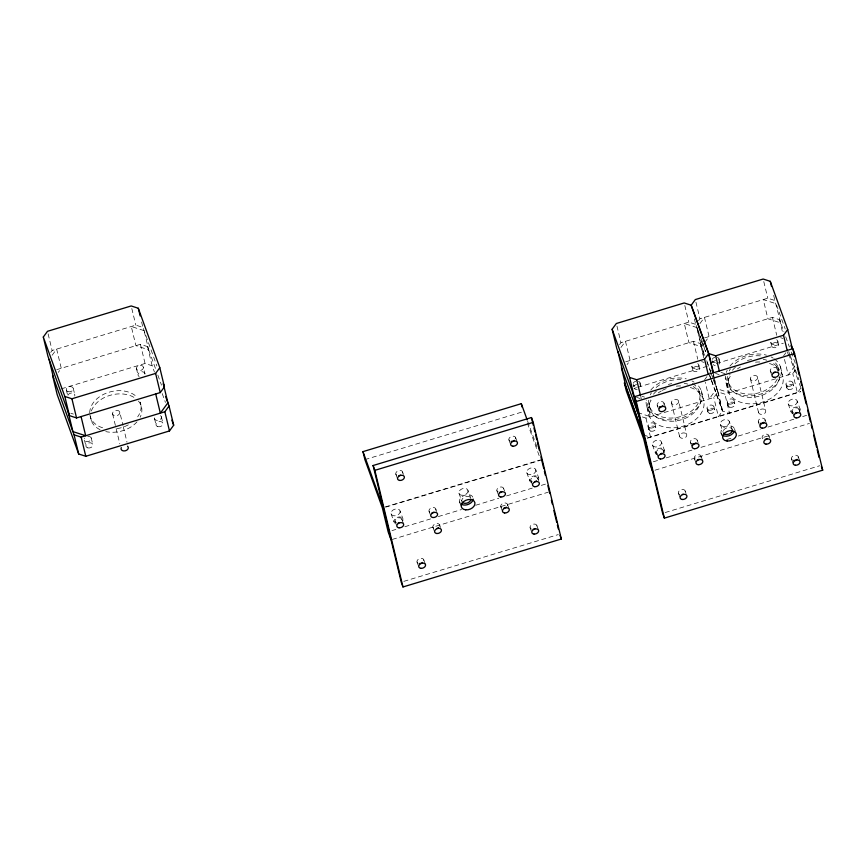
<?xml version="1.0" encoding="UTF-8"?>
<svg xmlns="http://www.w3.org/2000/svg" width="866" height="866" viewBox="0 0 866 866"><rect width="100%" height="100%" fill="white"/><g stroke="black" fill="none" stroke-linecap="round" stroke-linejoin="round"><path stroke-width="0.65" stroke-dasharray="4.33 3.25" d="M50.726 352.386L52.122 350.481L135.81 325.129L142.922 327.435L141.374 321.037M52.112 355.287L56.647 349.106L61.27 368.277L58.249 372.402M619.558 344.592L620.954 342.676L688.816 322.13L695.928 324.425M620.944 347.493L625.479 341.312L630.102 360.483L627.081 364.608M698.537 320.669L699.934 318.764L767.785 298.207L774.897 300.513L780.688 322.899L767.893 318.753L763.26 299.571L776.055 303.717M699.923 323.581L704.459 317.389L709.081 336.56L704.545 342.752M703.744 357.723L700.356 343.661L702.456 340.793M703.787 343.78L701.514 346.876L696.892 327.705M704.643 379.719L706.916 376.623M709.936 372.499L711.451 370.442M642.377 416.925L645.939 418.072L713.79 397.526L717.99 391.789L712.242 375.92M717.99 391.789L722.612 410.971L718.412 416.698L713.79 397.526M783.622 355.796L785.884 352.711M711.138 373.452L717.795 391.854L724.907 394.16L792.769 373.603L795.562 369.782M800.888 388L797.391 392.774L792.769 373.603M56.745 369.652L140.433 344.3L147.545 346.606L156.021 370.009M61.367 388.823L145.055 363.471L152.167 365.777L154.451 372.099M625.588 361.858L693.439 341.301L700.551 343.607L704.913 355.677M704.556 337.935L772.407 317.378L779.519 319.684L783.892 331.754M364.9 459.619L521.949 412.054M634.009 388.444L636.586 387.665M637.874 387.275L708.669 365.831M716.388 363.493L783.329 343.217M384.926 507.032L540.676 459.857M385.9 507.075L540.373 460.29M647.595 437.806L800.769 391.41M647.292 438.239L800.465 391.843M391.984 530.609L395.849 529.44M404.855 526.712L430.608 518.907M438.326 516.569L461.502 509.554M475.661 505.268L498.827 498.242M506.556 495.904L532.298 488.11M541.304 485.382L546.457 483.823M392.32 539.421L548.081 492.245M653.375 461.773L658.517 460.214M666.246 457.876L691.988 450.071M700.995 447.343L721.595 441.108M726.747 439.549L731.889 437.99M738.33 436.042L760.207 429.406M767.936 427.068L794.966 418.884M802.695 416.546L806.549 415.377M654.988 470.195L809.461 423.409M403.816 581.367L558.289 534.582M665.196 512.531L819.669 465.746M780.591 337.708L782.961 338.465M697.087 327.64L684.292 323.494L688.914 342.665L701.709 346.811L696.307 325.497M701.612 361.62L703.982 362.389M720.967 372.369L724.81 373.614M715.543 373.452L719.105 374.599M711.408 380.585L722.428 411.025L729.529 413.331L724.907 394.16M641.998 396.292L644.553 397.115M636.575 397.364L640.126 398.522M637.668 412.562L650.463 416.708L646.447 400.092M643.449 434.949L650.561 437.243L645.939 418.072M70.839 413.255L73.394 414.089M776.521 304.984L785.224 329.037M785.722 336.82L789.391 346.941M791.221 352.007L795.8 364.662L788.244 374.967L784.239 358.351M788.731 351.531L790.106 355.341M790.377 356.078L798.972 379.817M788.742 354.237L798.842 382.144M799.307 383.411L801.147 388.477M797.196 401.066A4.731 3.28 -19.9 0 1 791.08 405.883A4.731 3.28 -19.9 0 1 789.749 400.352A4.731 3.28 -19.9 0 1 797.196 401.066L800.108 409.098M798.982 409.434L800.725 414.251M777.073 368.927L778.382 372.542M792.195 411.491L793.938 416.308M788.157 403.805L791.059 411.837M770.285 370.984L771.595 374.599M798.257 456.804L800.011 461.621M791.481 458.85L793.224 463.678M765.046 419.718L766.356 423.322M768.9 435.695L769.777 438.099M758.27 421.764L759.569 425.379M734.52 428.962L735.386 431.376M697.541 328.907L705.79 351.693M705.595 351.748L695.734 324.49L694.196 318.093M729.345 421.612A4.731 3.28 -19.9 0 1 723.229 426.44A4.731 3.28 -19.9 0 1 721.898 420.908A4.731 3.28 -19.9 0 1 729.345 421.612L732.257 429.644M706.753 360.732L711.787 374.664M700.356 343.661L704.729 355.731M707.013 362.064L710.683 372.185M709.763 375.454L711.138 379.265M711.592 380.531L722.612 410.971M709.568 375.519L710.943 379.319M720.295 424.351L723.207 432.383M720.945 433.076L721.811 435.479M697.195 440.264L698.072 442.678M701.049 456.241L702.358 459.857M690.408 442.32L691.717 445.936M694.261 458.298L695.571 461.914M663.984 403.177L665.294 406.793M657.197 405.234L658.506 408.849M685.168 491.054L686.045 493.468M661.494 442.169A4.731 3.28 -19.9 0 1 655.367 446.997A4.731 3.28 -19.9 0 1 654.036 441.454A4.731 3.28 -19.9 0 1 661.494 442.169L664.395 450.201M663.269 450.547L664.135 452.95M678.381 493.111L679.691 496.727M656.482 452.604L657.792 456.209M652.444 444.908L655.346 452.94M527.643 421.168L537.136 447.397M527.362 423.073L539.302 456.046M535.816 469.892A4.731 3.28 -19.9 0 1 529.7 474.72A4.731 3.28 -19.9 0 1 528.368 469.188A4.731 3.28 -19.9 0 1 535.816 469.892L538.728 477.924M537.591 478.27L538.468 480.684M515.692 437.763L517.002 441.379M530.804 480.327L532.558 485.144M526.766 472.641L529.678 480.673M508.905 439.809L510.648 444.637M536.877 525.63L538.187 529.245M530.089 527.686L531.399 531.302M503.666 488.543L504.542 490.957M507.519 504.521L509.262 509.349M496.878 490.6L498.621 495.417M500.732 506.578L502.042 510.193M467.965 490.448A4.731 3.28 -19.9 0 1 461.849 495.276A4.731 3.28 -19.9 0 1 460.506 489.734A4.731 3.28 -19.9 0 1 467.965 490.448L470.866 498.48M458.915 493.187L461.827 501.219A4.731 3.28 -19.9 0 1 464.988 496.868A4.731 3.28 -19.9 0 1 470.519 497.701M459.565 501.912L460.874 505.517M435.815 509.1L436.68 511.514M439.668 525.077L440.534 527.491M429.027 511.156L430.77 515.974M432.881 527.134L434.191 530.75M402.603 472.013L403.469 474.427M395.816 474.07L397.126 477.686M423.788 559.891L425.531 564.708M400.103 511.005A4.731 3.28 -19.9 0 1 393.987 515.822A4.731 3.28 -19.9 0 1 392.655 510.291A4.731 3.28 -19.9 0 1 400.103 511.005L403.015 519.037M401.878 519.373L403.188 522.988M417.001 561.947L418.743 566.765M395.102 521.429L396.411 525.045M391.064 513.744L393.965 521.776M143.312 328.495L156.876 365.982M157.839 375.054L161.498 385.154M162.234 393.597L165.438 402.452M787.53 351.877L788.136 354.432M773.663 295.393L774.897 300.513M779.519 319.684L782.604 332.468M792.866 382.696L793.635 385.89M763.78 281.591L767.785 298.207M772.407 317.378L776.726 335.272M777.852 341.41L778.621 344.603A3.551 2.555 -13.6 0 1 773.565 347.645A3.551 2.555 -13.6 0 1 773.197 343.207A3.551 2.555 -13.6 0 1 778.621 344.603M786.079 384.742L786.858 387.946M780.428 366.719L782.355 374.707M778.09 367.195L778.859 370.388A26.034 18.738 -13.6 0 0 772.191 362.637M770.859 342.503L771.628 345.696M757.653 377.338A3.691 2.652 -13.6 0 1 752.716 380.791A3.691 2.652 -13.6 0 1 751.785 376.277A3.691 2.652 -13.6 0 1 757.653 377.338L765.75 410.885A3.691 2.652 -13.6 0 1 760.803 414.338A3.691 2.652 -13.6 0 1 759.883 409.835A3.691 2.652 -13.6 0 1 765.75 410.885M750.454 378.94L758.54 412.487M734.022 400.417L734.79 403.61M728.479 382.685L729.248 385.879M725.427 376.169L729.432 392.785L716.637 388.639L714.482 379.687M726.141 383.162L728.068 391.151M718.975 358.838L719.743 362.031M727.31 402.658L728.079 405.851M712.123 360.7L712.642 362.832M717.795 391.854L722.428 411.025M695.928 302.147L699.934 318.764M713.443 374.523L714.363 378.355M714.667 379.633L716.832 388.585L709.265 398.89L705.26 382.274M713.248 374.577L714.169 378.41M700.551 343.607L703.625 356.381M713.898 406.619L714.667 409.813M684.811 305.514L688.816 322.13M693.439 341.301L697.758 359.195M698.884 365.322L699.652 368.526A3.551 2.555 -13.6 0 1 694.586 371.568A3.551 2.555 -13.6 0 1 694.229 367.13A3.551 2.555 -13.6 0 1 699.652 368.526M707.111 408.665L707.879 411.859M701.265 390.696L703.181 398.685M699.111 391.118L699.88 394.311M691.891 366.426L692.659 369.62M678.684 401.25A3.691 2.652 -13.6 0 1 673.737 404.714A3.691 2.652 -13.6 0 1 672.817 400.2A3.691 2.652 -13.6 0 1 678.684 401.25L686.77 434.808A3.691 2.652 -13.6 0 1 681.834 438.261A3.691 2.652 -13.6 0 1 680.903 433.758A3.691 2.652 -13.6 0 1 686.77 434.808M671.475 402.852L679.572 436.41M655.053 424.34L655.822 427.533M649.511 406.598L650.279 409.802M646.978 407.139L648.905 415.128M639.996 382.761L640.775 385.955M648.342 426.57L649.11 429.774M640.699 396.347L641.316 398.901M633.663 386.745L633.154 384.623A3.551 2.555 -13.6 0 0 636.402 386.29M616.949 326.06L620.954 342.676M147.545 346.606L152.167 365.777M161.347 416.741L162.895 423.138M131.805 308.512L135.81 325.129M140.433 344.3L145.055 363.471M143.431 367.422A3.551 2.555 -13.6 0 1 138.365 370.464A3.551 2.555 -13.6 0 1 137.997 366.026A3.551 2.555 -13.6 0 1 143.431 367.422L144.968 373.809M154.559 418.798L156.107 425.184M136.438 368.526L137.975 374.913M140.996 405.331L140.227 402.138A26.034 18.738 -13.6 0 1 137.694 416.838M119.8 412.27A3.691 2.652 -13.6 0 1 114.853 415.734A3.691 2.652 -13.6 0 1 113.933 411.22A3.691 2.652 -13.6 0 1 119.8 412.27L122.94 425.293M123.253 426.592L127.021 442.223M112.591 413.872L119.811 443.814M90.627 417.629L91.395 420.822M91.201 437.893L92.738 444.28M73.242 388.282L74.779 394.669M84.478 440.123L86.026 446.52M66.39 390.144L67.624 395.253M48.117 333.865L52.122 350.481M460.095 503.081A7.101 4.915 -19.9 0 1 464.317 495.363A7.101 4.915 -19.9 0 1 473.128 497.798M501.479 507.638A3.551 2.457 -19.9 0 1 503.547 503.157A3.551 2.457 -19.9 0 1 507.357 505.863M433.617 528.195A3.551 2.457 -19.9 0 1 435.695 523.714A3.551 2.457 -19.9 0 1 439.495 526.409M429.774 512.217A3.551 2.457 -19.9 0 1 430.001 508.753A3.551 2.457 -19.9 0 1 434.645 507.801A3.551 2.457 -19.9 0 1 435.23 511.092M498.286 491.996A3.551 2.457 -19.9 0 1 497.463 488.608A3.551 2.457 -19.9 0 1 502.269 487.157A3.551 2.457 -19.9 0 1 503.081 490.546M396.498 522.826A3.551 2.457 -19.9 0 1 395.524 519.654A3.551 2.457 -19.9 0 1 399.962 517.857A3.551 2.457 -19.9 0 1 401.716 520.715M532.211 481.723A3.551 2.457 -19.9 0 1 531.226 478.541A3.551 2.457 -19.9 0 1 535.675 476.744A3.551 2.457 -19.9 0 1 537.429 479.602M509.652 440.87A3.551 2.457 -19.9 0 1 509.879 437.417A3.551 2.457 -19.9 0 1 514.523 436.464A3.551 2.457 -19.9 0 1 515.108 439.755M396.552 475.131A3.551 2.457 -19.9 0 1 396.79 471.667A3.551 2.457 -19.9 0 1 401.434 470.714A3.551 2.457 -19.9 0 1 402.008 474.005M417.748 563.008A3.551 2.457 -19.9 0 1 419.382 558.678A3.551 2.457 -19.9 0 1 423.82 560.54M531.497 529.083A3.551 2.457 -19.9 0 1 530.512 525.911A3.551 2.457 -19.9 0 1 534.961 524.114A3.551 2.457 -19.9 0 1 536.714 526.972M531.551 482.524A4.731 3.28 -19.9 0 1 530.241 478.292A4.731 3.28 -19.9 0 1 536.162 475.899A4.731 3.28 -19.9 0 1 538.5 479.71M394.961 523.194A4.731 3.28 -19.9 0 1 397.721 517.208A4.731 3.28 -19.9 0 1 402.798 520.812M777.278 379.005A26.034 18.738 -13.6 0 1 747.001 394.062A26.034 18.738 -13.6 0 1 727.808 375.368M729.28 370.875A26.034 18.738 -13.6 0 1 730.374 368.927M735.093 363.59A26.034 18.738 -13.6 0 1 762.448 356.164M775.514 362.908A26.034 18.738 -13.6 0 1 778.913 370.778M718.921 360.938A3.551 2.555 -13.6 0 1 719.256 364.034M715.24 365.549A3.551 2.555 -13.6 0 1 713.205 364.499M712.989 362.54A3.551 2.555 -13.6 0 1 715.587 360.516M717.449 357.377A3.551 2.555 -13.6 0 1 718.877 360.191M715.37 362.378A3.551 2.555 -13.6 0 1 712.426 361.295M712.22 359.347A3.551 2.555 -13.6 0 1 714.818 357.322M776.683 339.753A3.551 2.555 -13.6 0 1 777.17 343.185A3.551 2.555 -13.6 0 1 772.526 344.365A3.551 2.555 -13.6 0 1 771.227 341.15M779.692 376.45A26.034 18.738 -13.6 0 1 748.592 397.31A26.034 18.738 -13.6 0 1 730.06 374.069M732.484 370.258A26.034 18.738 -13.6 0 1 735.862 366.783M747.369 360.559A26.034 18.738 -13.6 0 1 752.9 359.293M763.217 359.358A26.034 18.738 -13.6 0 1 766.865 360.224M692.443 383.367A26.034 18.738 -13.6 0 1 682.603 415.897A26.034 18.738 -13.6 0 1 648.84 399.291M650.312 394.799A26.034 18.738 -13.6 0 1 651.405 392.85M656.114 387.503A26.034 18.738 -13.6 0 1 680.925 379.763M637.17 389.494A3.551 2.555 -13.6 0 1 634.226 388.412M634.009 386.463A3.551 2.555 -13.6 0 1 636.607 384.439M639.942 384.85A3.551 2.555 -13.6 0 1 640.84 386.615M638.48 381.3A3.551 2.555 -13.6 0 1 639.909 384.103M633.241 383.27A3.551 2.555 -13.6 0 1 635.839 381.235M697.704 363.677A3.551 2.555 -13.6 0 1 698.202 367.097A3.551 2.555 -13.6 0 1 693.547 368.288A3.551 2.555 -13.6 0 1 692.248 365.073M693.222 386.561A26.034 18.738 -13.6 0 1 681.769 419.631A26.034 18.738 -13.6 0 1 650.258 399.973M653.505 394.182A26.034 18.738 -13.6 0 1 656.883 390.707M668.39 384.472A26.034 18.738 -13.6 0 1 671.691 383.616M684.248 383.281A26.034 18.738 -13.6 0 1 687.885 384.147M128.309 424.86A26.034 18.738 -13.6 0 1 115.47 428.865M102.61 427.782A26.034 18.738 -13.6 0 1 89.956 415.258M89.739 412.811A26.034 18.738 -13.6 0 1 107.936 392.558A26.034 18.738 -13.6 0 1 136.763 396.899M68.024 395.177A3.551 2.555 -13.6 0 1 72.43 393.012A3.551 2.555 -13.6 0 1 74.692 396.022M139.145 376.558A3.551 2.555 -13.6 0 1 140.368 372.034A3.551 2.555 -13.6 0 1 144.903 374.491M87.737 436.432A3.551 2.555 -13.6 0 1 91.309 438.997A3.551 2.555 -13.6 0 1 86.73 441.584A3.551 2.555 -13.6 0 1 84.76 438.12M160.459 415.68A3.551 2.555 -13.6 0 1 160.611 419.155A3.551 2.555 -13.6 0 1 155.912 420.107A3.551 2.555 -13.6 0 1 154.938 416.795M138.419 401.045A26.034 18.738 -13.6 0 1 140.195 417.141M137.001 421.861A26.034 18.738 -13.6 0 1 105.782 431.614M100.055 429.677A26.034 18.738 -13.6 0 1 90.508 416.005M91.374 410.993A26.034 18.738 -13.6 0 1 134.327 397.581M723.424 430.608A4.731 3.28 -19.9 0 1 727.559 427.674A4.731 3.28 -19.9 0 1 731.9 428.865M792.931 413.688A4.731 3.28 -19.9 0 1 791.838 409.174A4.731 3.28 -19.9 0 1 798.236 407.236A4.731 3.28 -19.9 0 1 799.329 411.751M657.218 454.802A4.731 3.28 -19.9 0 1 656.125 450.277A4.731 3.28 -19.9 0 1 662.522 448.339A4.731 3.28 -19.9 0 1 663.616 452.864M774.291 358.86A28.405 20.438 -13.6 0 1 763.065 393.251A28.405 20.438 -13.6 0 1 725.264 377.89M726.293 372.423A28.405 20.438 -13.6 0 1 727.223 370.258M729.93 366.123A28.405 20.438 -13.6 0 1 766.486 355.179M771.141 356.954A28.405 20.438 -13.6 0 1 773.295 358.178M698.526 385.987A28.405 20.438 -13.6 0 1 681.098 418.191A28.405 20.438 -13.6 0 1 646.09 401.867M650.767 390.101A28.405 20.438 -13.6 0 1 686.229 378.864M691.977 380.943A28.405 20.438 -13.6 0 1 694.131 382.155M769.463 363.482A28.405 20.438 -13.6 0 1 779.335 390.75A28.405 20.438 -13.6 0 1 740.95 402.376A28.405 20.438 -13.6 0 1 731.077 375.108M737.41 368.938A28.405 20.438 -13.6 0 1 740.398 367.011M755.498 362.183A28.405 20.438 -13.6 0 1 760.359 361.988M690.299 387.459A28.405 20.438 -13.6 0 1 700.172 414.727A28.405 20.438 -13.6 0 1 661.786 426.353A28.405 20.438 -13.6 0 1 651.914 399.085M658.247 392.915A28.405 20.438 -13.6 0 1 661.234 390.988M662.284 390.414A28.405 20.438 -13.6 0 1 666.733 388.423M676.324 386.16A28.405 20.438 -13.6 0 1 682.397 386.009M721.475 434.245A7.101 4.915 -19.9 0 1 726.574 426.224A7.101 4.915 -19.9 0 1 734.585 430.272M762.859 438.802A3.551 2.457 -19.9 0 1 764.927 434.321A3.551 2.457 -19.9 0 1 768.737 437.027M695.008 459.359A3.551 2.457 -19.9 0 1 697.076 454.877A3.551 2.457 -19.9 0 1 700.886 457.584M691.815 443.717A3.551 2.457 -19.9 0 1 690.83 440.545A3.551 2.457 -19.9 0 1 695.279 438.737A3.551 2.457 -19.9 0 1 697.033 441.606M759.006 422.825A3.551 2.457 -19.9 0 1 761.084 418.343A3.551 2.457 -19.9 0 1 764.884 421.049M657.229 453.654A3.551 2.457 -19.9 0 1 658.853 449.324A3.551 2.457 -19.9 0 1 663.302 451.197M793.592 412.887A3.551 2.457 -19.9 0 1 792.78 409.499A3.551 2.457 -19.9 0 1 797.575 408.048A3.551 2.457 -19.9 0 1 798.387 411.437M771.693 372.369A3.551 2.457 -19.9 0 1 770.708 369.197A3.551 2.457 -19.9 0 1 775.157 367.4A3.551 2.457 -19.9 0 1 776.91 370.258M657.943 406.295A3.551 2.457 -19.9 0 1 658.171 402.831A3.551 2.457 -19.9 0 1 662.815 401.878A3.551 2.457 -19.9 0 1 663.399 405.18M679.788 494.508A3.551 2.457 -19.9 0 1 678.803 491.325A3.551 2.457 -19.9 0 1 683.252 489.528A3.551 2.457 -19.9 0 1 685.006 492.386M792.217 459.911A3.551 2.457 -19.9 0 1 794.295 455.429A3.551 2.457 -19.9 0 1 798.095 458.136M144.081 330.639L131.286 326.493L135.908 345.675L148.703 349.81L144.081 330.639M788.461 389.343A3.551 2.555 -13.6 0 0 793.754 386.55A3.551 2.555 -13.6 0 0 788.525 384.85A3.551 2.555 -13.6 0 0 788.461 389.343M729.778 407.193A3.551 2.555 -13.6 0 0 734.942 404.26A3.551 2.555 -13.6 0 0 729.605 402.733A3.551 2.555 -13.6 0 0 729.778 407.193M728.999 404A3.551 2.555 -13.6 0 0 734.173 401.066A3.551 2.555 -13.6 0 0 728.836 399.54A3.551 2.555 -13.6 0 0 728.999 404M787.692 386.149A3.551 2.555 -13.6 0 0 792.975 383.357A3.551 2.555 -13.6 0 0 787.757 381.657A3.551 2.555 -13.6 0 0 787.692 386.149M709.492 413.266A3.551 2.555 -13.6 0 0 714.775 410.473A3.551 2.555 -13.6 0 0 709.557 408.774A3.551 2.555 -13.6 0 0 709.492 413.266M650.799 431.116A3.551 2.555 -13.6 0 0 655.963 428.183A3.551 2.555 -13.6 0 0 650.626 426.657A3.551 2.555 -13.6 0 0 650.799 431.116M650.03 427.923A3.551 2.555 -13.6 0 0 655.194 424.99A3.551 2.555 -13.6 0 0 649.857 423.452A3.551 2.555 -13.6 0 0 650.03 427.923M708.713 410.073A3.551 2.555 -13.6 0 0 714.006 407.269A3.551 2.555 -13.6 0 0 708.789 405.58A3.551 2.555 -13.6 0 0 708.713 410.073M157.709 426.592A3.551 2.555 -13.6 0 0 163.003 423.788A3.551 2.555 -13.6 0 0 157.774 422.099A3.551 2.555 -13.6 0 0 157.709 426.592M87.715 447.863A3.551 2.555 -13.6 0 0 92.879 444.929A3.551 2.555 -13.6 0 0 87.542 443.403A3.551 2.555 -13.6 0 0 87.715 447.863M67.905 391.594A3.551 2.555 -13.6 0 0 73.307 388.942A3.551 2.555 -13.6 0 0 68.219 387.08A3.551 2.555 -13.6 0 0 67.905 391.594"/><path stroke-width="1.3" d="M43.3 337.036L47.5 331.299L131.188 305.958L138.3 308.253L159.809 367.693L164.432 386.864L160.232 392.59L76.544 417.942L69.442 415.637L47.922 356.207L43.3 337.036L64.82 396.466L69.442 415.637M64.82 396.466L71.921 398.771L155.609 373.419L159.809 367.693M169.054 406.035L173.687 425.206L169.476 430.943L85.788 456.285L78.687 453.99L57.167 394.55L52.545 375.379L74.065 434.808L81.166 437.114L164.854 411.772L169.054 406.035L165.612 396.52M612.132 329.232L629.582 377.424L634.204 396.596L616.754 348.413L612.132 329.232L616.332 323.505L684.194 302.959L691.295 305.254L708.745 353.447L713.368 372.618M629.582 377.424L636.694 379.73L704.545 359.173L708.745 353.447M708.55 353.501L715.662 355.807L783.513 335.261L787.714 329.524L770.275 281.331L763.163 279.036L695.311 299.582L691.111 305.319L708.55 353.501L713.173 372.683M391.031 539.81L388.13 531.778L382.35 507.812L364.9 459.619L362.973 451.63L521.31 403.675L527.188 419.913M373.116 465.518L531.453 417.553L533.196 422.37L561.32 539.009L402.982 586.964L401.239 582.147L373.116 465.518L374.859 470.335L402.982 586.964M374.859 470.335L533.196 422.37M634.507 396.682L792.834 348.717L794.577 353.545L822.7 470.173L664.374 518.128L662.631 513.311L634.507 396.682L636.25 401.499L664.374 518.128M636.25 401.499L794.577 353.545M821.39 466.558L822.7 470.173M644.715 439.019L624.364 382.794L626.28 390.783L643.73 438.975L649.511 462.942L652.412 470.974M560.01 535.394L561.32 539.009M362.973 451.63L383.324 507.855M164.432 386.864L163.273 383.649L167.896 402.831L160.34 413.136L155.707 393.965M171.847 420.151L173.687 425.206M792.834 348.717L794.728 356.586M797.261 367.065L799.156 374.935M800.736 381.484L801.678 385.413M802.317 388.033L806.105 403.762M807.664 410.235L810.435 421.742M811.161 424.73L812.113 428.659M813.683 435.219L816.53 447.008M817.168 449.627L819.063 457.497M787.714 329.524L792.347 348.695L791.178 345.491L791.795 348.045M783.513 335.261L787.216 350.589M770.275 281.331L771.509 286.451M715.662 355.807L719.365 371.146M704.545 359.173L708.247 374.513M636.694 379.73L640.385 395.069M633.046 393.391L637.668 412.562M617.923 351.618L622.546 370.8M531.453 417.553L533.348 425.423M533.976 428.042L534.928 431.972M535.556 434.591L536.823 439.831M537.45 442.45L539.345 450.32M540.925 456.869L543.772 468.668M544.4 471.288L545.353 475.239M547.886 485.707L549.78 493.566M551.361 500.115L552.302 504.044M553.883 510.604L556.73 522.393M557.358 525.013L558.31 528.953M521.31 403.675L522.133 407.096M155.609 373.419L160.232 392.59M164.854 411.772L169.476 430.943M138.3 308.253L140.151 315.928M81.068 416.578L85.691 435.75L72.896 431.604L68.273 412.433M71.921 398.771L76.544 417.942M81.166 437.114L85.788 456.285M74.065 434.808L78.687 453.99M49.081 359.422L53.714 378.594M473.204 499.108A7.101 4.915 -19.9 0 1 468.376 504.337A7.101 4.915 -19.9 0 1 461.048 504.034M506.329 507.119A3.551 2.457 -19.9 0 1 505.56 507.606M504.705 507.952A3.551 2.457 -19.9 0 1 503.806 508.136M438.467 527.665A3.551 2.457 -19.9 0 1 436.854 528.498M433.855 512.174A3.551 2.457 -19.9 0 1 432.102 512.704M501.706 491.628A3.551 2.457 -19.9 0 1 499.953 492.159M399.064 522.804A3.551 2.457 -19.9 0 1 398.176 522.988M536.4 480.857A3.551 2.457 -19.9 0 1 534.777 481.691M514.491 440.35A3.551 2.457 -19.9 0 1 511.102 441.379M400.644 475.088A3.551 2.457 -19.9 0 1 398.89 475.618M422.586 562.478A3.551 2.457 -19.9 0 1 419.198 563.506M534.928 528.715A3.551 2.457 -19.9 0 1 533.164 529.245M470.92 499.357A4.731 3.28 -19.9 0 1 467.12 503.049A4.731 3.28 -19.9 0 1 462.173 501.999M127.529 446.228A3.691 2.652 -13.6 0 1 125.202 450.829A3.691 2.652 -13.6 0 1 121.283 447.614M732.257 429.644A4.731 3.28 -19.9 0 1 729.085 434.007A4.731 3.28 -19.9 0 1 723.554 433.173M734.184 431.636A7.101 4.915 -19.9 0 1 722.428 435.197M766.94 438.77A3.551 2.457 -19.9 0 1 765.187 439.3M699.089 459.316A3.551 2.457 -19.9 0 1 697.336 459.857M695.993 442.851A3.551 2.457 -19.9 0 1 694.38 443.695M693.482 443.879A3.551 2.457 -19.9 0 1 692.605 443.879M763.855 422.305A3.551 2.457 -19.9 0 1 763.098 422.792M762.232 423.138A3.551 2.457 -19.9 0 1 760.456 423.333M662.068 453.135A3.551 2.457 -19.9 0 1 660.455 453.968M797.023 412.508A3.551 2.457 -19.9 0 1 795.269 413.05M775.113 372.001A3.551 2.457 -19.9 0 1 773.36 372.532M662.782 405.764A3.551 2.457 -19.9 0 1 659.394 406.793M683.209 494.129A3.551 2.457 -19.9 0 1 682.354 494.475M797.066 459.391A3.551 2.457 -19.9 0 1 793.678 460.42M638.827 415.777L621.377 367.585L626.01 386.756L643.449 434.949L638.827 415.777M512.845 446.196A3.551 2.457 -19.9 0 0 517.435 442.58A3.551 2.457 -19.9 0 0 511.849 442.039A3.551 2.457 -19.9 0 0 512.845 446.196M399.756 480.446A3.551 2.457 -19.9 0 0 404.346 476.83A3.551 2.457 -19.9 0 0 398.75 476.3A3.551 2.457 -19.9 0 0 399.756 480.446M399.042 527.816A3.551 2.457 -19.9 0 0 403.632 524.201A3.551 2.457 -19.9 0 0 398.035 523.659A3.551 2.457 -19.9 0 0 399.042 527.816M420.941 568.323A3.551 2.457 -19.9 0 0 425.531 564.708A3.551 2.457 -19.9 0 0 419.945 564.177A3.551 2.457 -19.9 0 0 420.941 568.323M534.041 534.073A3.551 2.457 -19.9 0 0 538.62 530.457A3.551 2.457 -19.9 0 0 533.034 529.916A3.551 2.457 -19.9 0 0 534.041 534.073M436.821 533.51A3.551 2.457 -19.9 0 0 441.411 529.895A3.551 2.457 -19.9 0 0 435.815 529.364A3.551 2.457 -19.9 0 0 436.821 533.51M432.968 517.532A3.551 2.457 -19.9 0 0 437.557 513.917A3.551 2.457 -19.9 0 0 431.961 513.386A3.551 2.457 -19.9 0 0 432.968 517.532M465.702 509.847A7.101 4.915 -19.9 0 0 474.871 502.616A7.101 4.915 -19.9 0 0 463.7 501.544A7.101 4.915 -19.9 0 0 465.702 509.847M500.819 496.987A3.551 2.457 -19.9 0 0 505.408 493.371A3.551 2.457 -19.9 0 0 499.823 492.83A3.551 2.457 -19.9 0 0 500.819 496.987M534.755 486.703A3.551 2.457 -19.9 0 0 539.334 483.087A3.551 2.457 -19.9 0 0 533.748 482.557A3.551 2.457 -19.9 0 0 534.755 486.703M504.672 512.964A3.551 2.457 -19.9 0 0 509.262 509.349A3.551 2.457 -19.9 0 0 503.676 508.807A3.551 2.457 -19.9 0 0 504.672 512.964M774.226 377.36A3.551 2.457 -19.9 0 0 778.815 373.744A3.551 2.457 -19.9 0 0 773.23 373.214A3.551 2.457 -19.9 0 0 774.226 377.36M661.137 411.621A3.551 2.457 -19.9 0 0 665.727 407.994A3.551 2.457 -19.9 0 0 660.141 407.464A3.551 2.457 -19.9 0 0 661.137 411.621M660.422 458.98A3.551 2.457 -19.9 0 0 665.012 455.364A3.551 2.457 -19.9 0 0 659.427 454.823A3.551 2.457 -19.9 0 0 660.422 458.98M682.321 499.487A3.551 2.457 -19.9 0 0 686.911 495.872A3.551 2.457 -19.9 0 0 681.326 495.341A3.551 2.457 -19.9 0 0 682.321 499.487M795.421 465.237A3.551 2.457 -19.9 0 0 800.011 461.621A3.551 2.457 -19.9 0 0 794.414 461.08A3.551 2.457 -19.9 0 0 795.421 465.237M698.202 464.685A3.551 2.457 -19.9 0 0 702.791 461.058A3.551 2.457 -19.9 0 0 697.206 460.528A3.551 2.457 -19.9 0 0 698.202 464.685M694.348 448.707A3.551 2.457 -19.9 0 0 698.938 445.081A3.551 2.457 -19.9 0 0 693.352 444.55A3.551 2.457 -19.9 0 0 694.348 448.707M727.083 441.01A7.101 4.915 -19.9 0 0 736.262 433.779A7.101 4.915 -19.9 0 0 725.08 432.719A7.101 4.915 -19.9 0 0 727.083 441.01M762.21 428.15A3.551 2.457 -19.9 0 0 766.789 424.535A3.551 2.457 -19.9 0 0 761.203 423.994A3.551 2.457 -19.9 0 0 762.21 428.15M796.135 417.877A3.551 2.457 -19.9 0 0 800.725 414.251A3.551 2.457 -19.9 0 0 795.129 413.721A3.551 2.457 -19.9 0 0 796.135 417.877M766.053 444.128A3.551 2.457 -19.9 0 0 770.643 440.513A3.551 2.457 -19.9 0 0 765.057 439.971A3.551 2.457 -19.9 0 0 766.053 444.128"/></g></svg>
